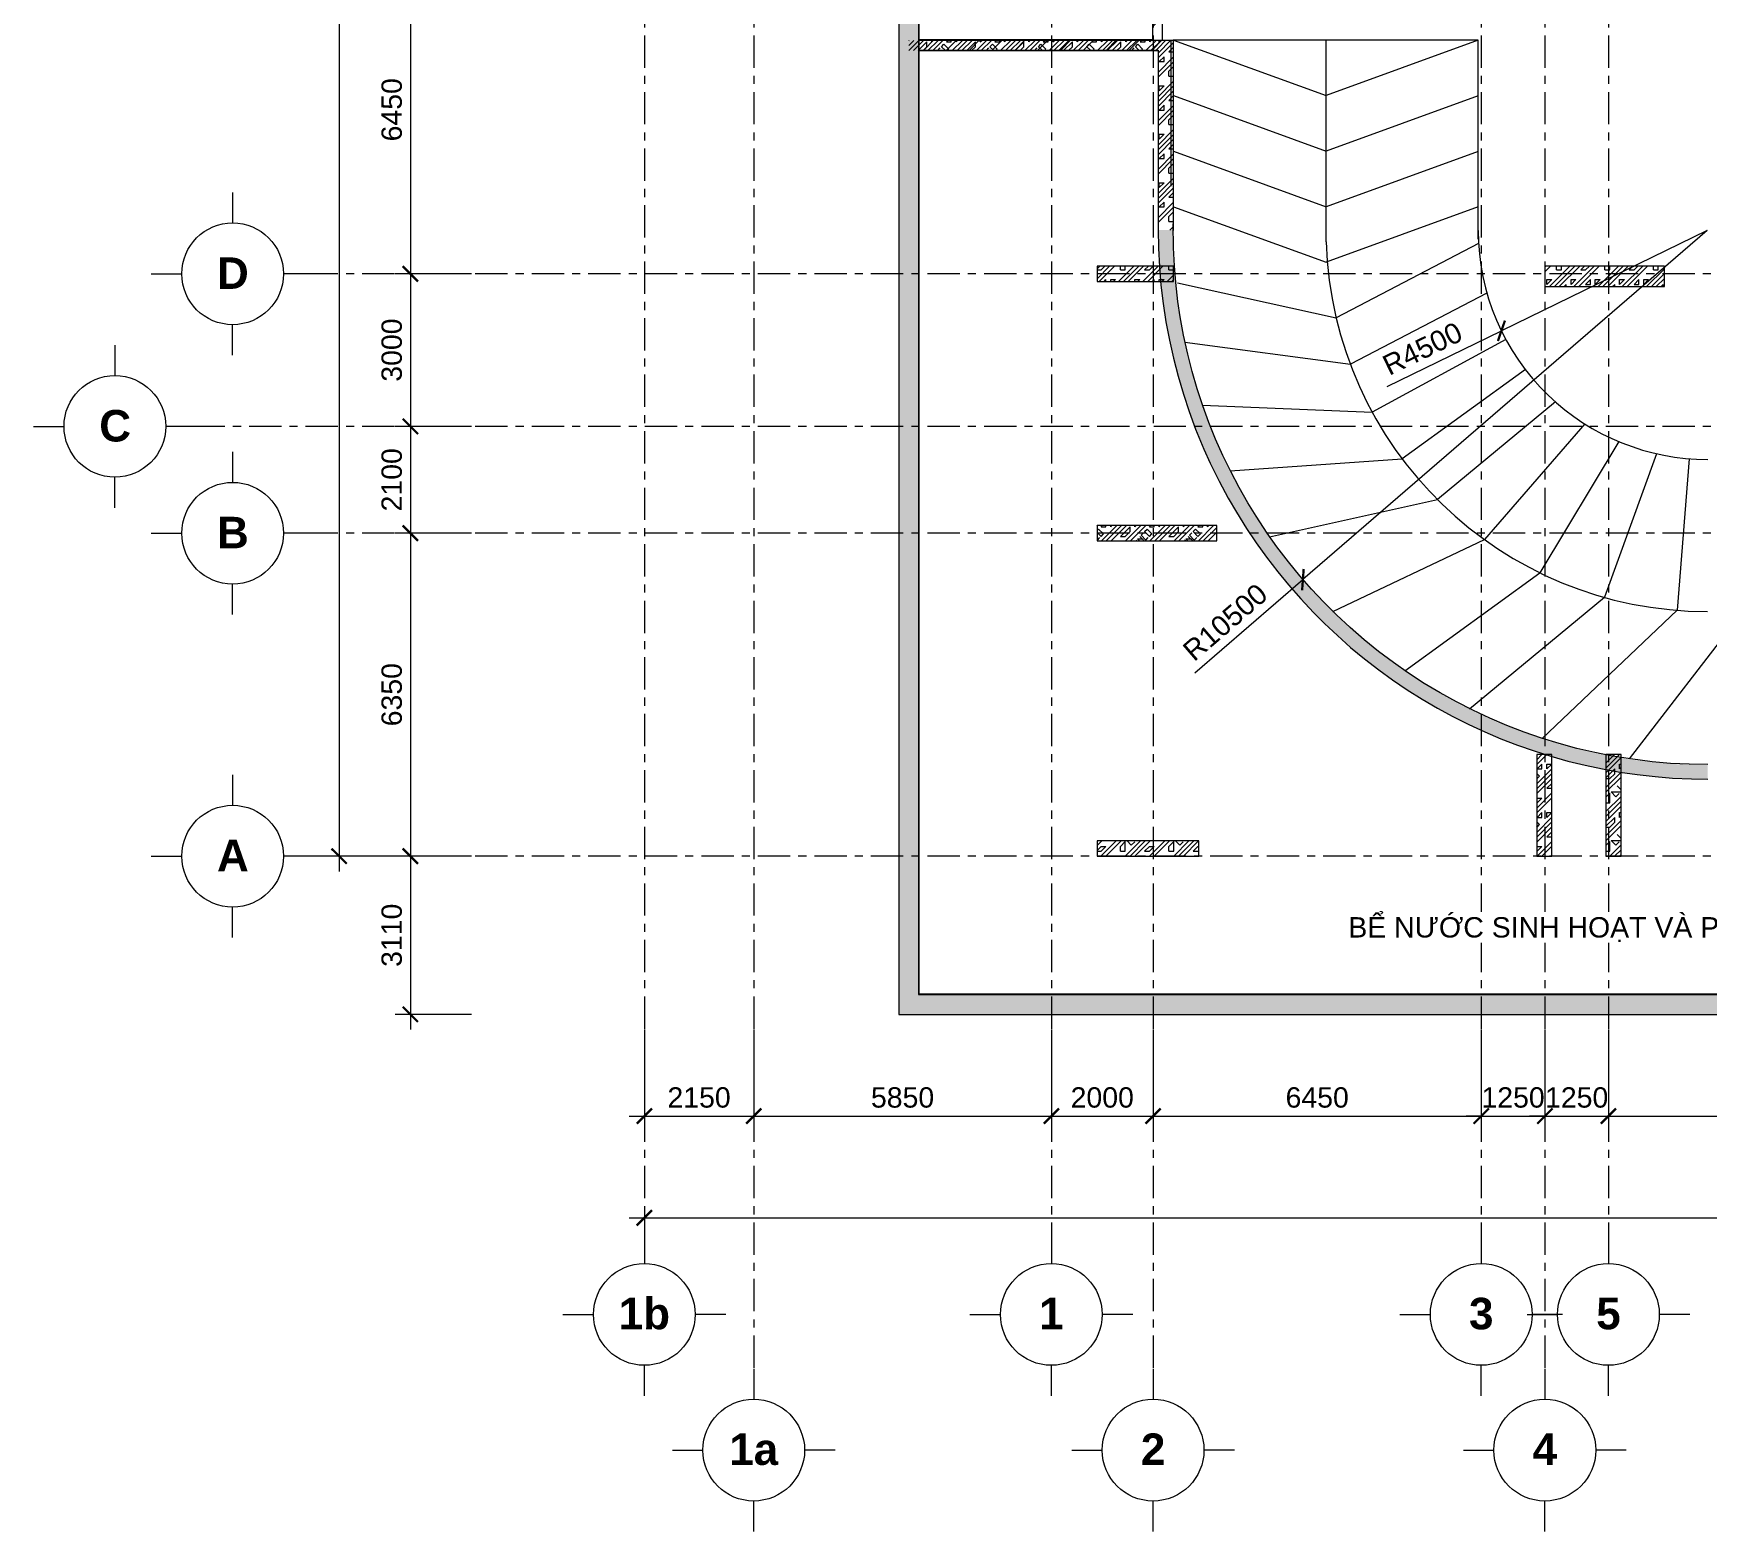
# Model space of a CAD drawing. Header units: millimetres. Extents: x -23040 to 110735, y -14554 to 50786.
# Drawn here: x -20507 to 12398, y -13278 to 16175 of the extents above; entities that cross this region are included whole.
import ezdxf

# ---------------------------------------------------------------- set-up
doc = ezdxf.new("R2010")
doc.units = ezdxf.units.MM
doc.linetypes.add('Grid Line', pattern=[22.225, 12.7, -3.175, 3.175, -3.175])
for name, color, linetype, lineweight in [('A-DETL', 83, 'Continuous', 5), ('A-DETL-THIN', 151, 'Continuous', 5), ('CHU', 181, 'Continuous', 5), ('DIM', 1, 'Continuous', 5), ('HATCH-TUONG', 152, 'Continuous', 9), ('KH', 6, 'Continuous', 5), ('NET CAT', 3, 'Continuous', 5), ('NET-CAT', 3, 'Continuous', 9), ('TRUC', 225, 'Continuous', 5)]:
    doc.layers.add(name, color=color, linetype=linetype, lineweight=lineweight)
doc.styles.add('Arial_14', font='arial_1.ttf', dxfattribs={"height": 400})
doc.styles.add('Arial_B', font='arialbd_1.ttf', dxfattribs={"height": 619.047619})
doc.styles.add('TA1', font='arial_1.ttf')
doc.dimstyles.new('D_200_KTx2', dxfattribs={"dimtxt": 400, "dimasz": 300, "dimexe": 300, "dimexo": 300, "dimgap": 160, "dimtad": 1, "dimdec": 0, "dimzin": 9, "dimtxsty": 'TA1', "dimblk": 'ARCHTICK', "dimcen": 1, "dimdle": 300, "dimclrd": 256, "dimclre": 256, "dimclrt": 7, "dimadec": 0, "dimazin": 0, "dimtfac": 1, "dimtdec": 0, "dimtix": 1, "dimtmove": 1, "dimatfit": 3, "dimldrblk": 'ARCHTICK', "dimfxl": 0, "dimtolj": 1, "dimtzin": 0, "dimlwd": -1, "dimlwe": -1, "dimarcsym": 0})
pattern_1 = [(45, (95.25, 0), (-476.246, 476.246), []), (45, (190.5, 0), (-476.246, 476.246), []), (45, (0, 0), (-476.246, 476.246), []), (45, (476.25, 0), (-476.246, 476.246), []), (45, (571.5, 0), (-476.246, 476.246), []), (0, (381, 95.25), (0, 952.5), [95.25, -857.25]), (0, (476.25, 190.5), (0, 952.5), [95.25, -857.25]), (45, (381, 95.25), (0, 952.491), [134.683, -1212.342]), (45, (476.25, 95.25), (0, 952.491), [134.683, -1212.342]), (0, (381, 95.25), (0, 952.5), [95.25, -857.25]), (90, (-95.25, 95.25), (-952.5, 6e-14), [95.25, -857.25]), (90, (0, 95.25), (-952.5, 6e-14), [190.5, -762]), (45, (-95.25, 190.5), (0, 952.491), [134.683, -1212.342]), (90, (762, 381), (-952.5, 6e-14), [95.25, -857.25]), (0, (666.75, 381), (0, 952.5), [95.25, -857.25]), (45, (666.75, 381), (0, 952.491), [134.683, -1212.342]), (0, (857.25, 95.25), (0, 952.5), [95.25, -857.25]), (0, (857.25, 571.5), (0, 952.5), [95.25, -857.25]), (90, (1047.75, 666.75), (-952.5, 6e-14), [95.25, -857.25]), (45, (857.25, 571.5), (0, 952.491), [269.367, -1077.658]), (45, (952.5, 571.5), (0, 952.491), [134.683, -1212.342]), (45, (1143, 762), (0, 952.491), [134.683, -1212.342]), (0, (1143, 857.25), (0, 952.5), [95.25, -857.25]), (90, (1143, 762), (-952.5, 6e-14), [95.25, -857.25]), (0, (476.25, 762), (0, 952.5), [95.25, -857.25]), (0, (666.75, 857.25), (0, 952.5), [95.25, -857.25]), (90, (571.5, 762), (-952.5, 6e-14), [95.25, -857.25]), (90, (666.75, 762), (-952.5, 6e-14), [95.25, -857.25]), (45, (476.25, 762), (0, 952.491), [134.683, -1212.342]), (45, (666.75, 762), (0, 952.491), [134.683, -1212.342]), (135, (119, 214.8), (-952.491, 6e-14), [134.683, -1212.342]), (135, (238.1, 333.4), (-952.491, 6e-14), [134.683, -1212.342]), (135, (309.56, 404.8), (-952.491, 6e-14), [134.683, -1212.342]), (135, (333.4, 428.6), (-952.491, 6e-14), [134.683, -1212.342]), (135, (381, 476.25), (-952.491, 6e-14), [134.683, -1212.342]), (135, (404.8, 500.06), (-952.491, 6e-14), [134.683, -1212.342]), (135, (476.25, 571.5), (-952.491, 6e-14), [134.683, -1212.342]), (135, (523.9, 619.1), (-952.491, 6e-14), [134.683, -1212.342]), (45, (119, 214.8), (0, 952.491), [95.25, -1251.775]), (45, (238.1, 333.4), (0, 952.491), [67.361, -1279.665]), (45, (404.8, 500.06), (0, 952.491), [67.361, -1279.665]), (45, (309.56, 595.3), (0, 952.491), [67.361, -1279.665]), (45, (476.25, 571.5), (0, 952.491), [67.361, -1279.665]), (45, (381, 666.75), (0, 952.491), [67.361, -1279.665]), (0, (24.2, 309.5), (0, 952.5), [190.043, -762.457]), (0, (238.1, 523.9), (0, 952.5), [95.25, -857.25])]
pattern_2 = [(45, (0, 0), (-224.5064, 224.5064), [])]
pattern_3 = [(45, (95.25, 6e-13), (-476.246, 476.246), []), (45, (190.5, 6e-13), (-476.246, 476.246), []), (45, (1e-11, 6e-13), (-476.246, 476.246), []), (45, (476.25, 6e-13), (-476.246, 476.246), []), (45, (571.5, 6e-13), (-476.246, 476.246), []), (0, (381, 95.25), (0, 952.5), [95.25, -857.25]), (0, (476.25, 190.5), (0, 952.5), [95.25, -857.25]), (45, (381, 95.25), (0, 952.491), [134.684, -1212.34]), (45, (476.25, 95.25), (0, 952.491), [134.684, -1212.34]), (0, (381, 95.25), (0, 952.5), [95.25, -857.25]), (90, (-95.25, 95.25), (-952.5, 6e-14), [95.25, -857.25]), (90, (1e-11, 95.25), (-952.5, 6e-14), [190.5, -762]), (45, (-95.25, 190.5), (0, 952.491), [134.684, -1212.34]), (90, (762, 381), (-952.5, 6e-14), [95.25, -857.25]), (0, (666.75, 381), (0, 952.5), [95.25, -857.25]), (45, (666.75, 381), (0, 952.491), [134.683, -1212.34]), (0, (857.25, 95.25), (0, 952.5), [95.25, -857.25]), (0, (857.25, 571.5), (0, 952.5), [95.25, -857.25]), (90, (1047.75, 666.75), (-952.5, 6e-14), [95.25, -857.25]), (45, (857.25, 571.5), (0, 952.491), [269.367, -1077.66]), (45, (952.5, 571.5), (0, 952.491), [134.683, -1212.34]), (45, (1143, 762), (0, 952.491), [134.684, -1212.34]), (0, (1143, 857.25), (0, 952.5), [95.25, -857.25]), (90, (1143, 762), (-952.5, 6e-14), [95.25, -857.25]), (0, (476.25, 762), (0, 952.5), [95.25, -857.25]), (0, (666.75, 857.25), (0, 952.5), [95.25, -857.25]), (90, (571.5, 762), (-952.5, 6e-14), [95.25, -857.25]), (90, (666.75, 762), (-952.5, 6e-14), [95.25, -857.25]), (45, (476.25, 762), (0, 952.491), [134.684, -1212.34]), (45, (666.75, 762), (0, 952.491), [134.683, -1212.34]), (135, (119, 214.8), (-952.491, 6e-14), [134.684, -1212.34]), (135, (238.1, 333.4), (-952.491, 6e-14), [134.684, -1212.34]), (135, (309.56, 404.8), (-952.491, 6e-14), [134.684, -1212.34]), (135, (333.4, 428.6), (-952.491, 6e-14), [134.683, -1212.34]), (135, (381, 476.25), (-952.491, 6e-14), [134.683, -1212.34]), (135, (404.8, 500.06), (-952.491, 6e-14), [134.684, -1212.34]), (135, (476.25, 571.5), (-952.491, 6e-14), [134.683, -1212.34]), (135, (523.9, 619.1), (-952.491, 6e-14), [134.684, -1212.34]), (45, (119, 214.8), (0, 952.491), [95.25, -1251.776]), (45, (238.1, 333.4), (0, 952.491), [67.36, -1279.665]), (45, (404.8, 500.06), (0, 952.491), [67.36, -1279.665]), (45, (309.56, 595.3), (0, 952.491), [67.36, -1279.665]), (45, (476.25, 571.5), (0, 952.491), [67.36, -1279.665]), (45, (381, 666.75), (0, 952.491), [67.36, -1279.665]), (0, (24.2, 309.5), (0, 952.5), [190.043, -762.457]), (0, (238.1, 523.9), (0, 952.5), [95.25, -857.25])]

# ---------------------------------------------------------------- blocks, each defined once
blk = doc.blocks.new('_ArchTick')
at = {"color": 0, "const_width": 0.15}
blk.add_lwpolyline([(-0.5, -0.5), (0.5, 0.5)], dxfattribs=at)
blk = doc.blocks.new('*D61')
at = {"layer": 'Defpoints', "color": 0, "transparency": 16777216}
for p in [(-8499, -3110), (-6349, -3110), (-6349, -5110)]:
    blk.add_point(p, dxfattribs=at)
at = {"layer": 'DIM', "transparency": 16777216}
for p, q in [((-8499, -3410), (-8499, -5410)), ((-6349, -3410), (-6349, -5410)), ((-8799, -5110), (-6049, -5110))]:
    blk.add_line(p, q, dxfattribs=at)
at = {"layer": 'DIM', "transparency": 16777216, "xscale": 300, "yscale": 300, "zscale": 300, "rotation": 180}
blk.add_blockref('_ArchTick', (-8499, -5110), dxfattribs=at)
at = {"layer": 'DIM', "transparency": 16777216, "xscale": 300, "yscale": 300, "zscale": 300}
blk.add_blockref('_ArchTick', (-6349, -5110), dxfattribs=at)
at = {"layer": 'DIM', "color": 7, "transparency": 16777216, "insert": (-7424, -4746), "char_height": 400, "attachment_point": 5, "style": 'TA1'}
blk.add_mtext('\\A1;2150', dxfattribs=at)
blk = doc.blocks.new('*D62')
at = {"layer": 'Defpoints', "color": 0, "transparency": 16777216}
for p in [(-6349, -3110), (-499, -3110), (-499, -5110)]:
    blk.add_point(p, dxfattribs=at)
at = {"layer": 'DIM', "transparency": 16777216}
for p, q in [((-6349, -3410), (-6349, -5410)), ((-499, -3410), (-499, -5410)), ((-6649, -5110), (-199, -5110))]:
    blk.add_line(p, q, dxfattribs=at)
at = {"layer": 'DIM', "transparency": 16777216, "xscale": 300, "yscale": 300, "zscale": 300, "rotation": 180}
blk.add_blockref('_ArchTick', (-6349, -5110), dxfattribs=at)
at = {"layer": 'DIM', "transparency": 16777216, "xscale": 300, "yscale": 300, "zscale": 300}
blk.add_blockref('_ArchTick', (-499, -5110), dxfattribs=at)
at = {"layer": 'DIM', "color": 7, "transparency": 16777216, "insert": (-3424, -4746), "char_height": 400, "attachment_point": 5, "style": 'TA1'}
blk.add_mtext('\\A1;5850', dxfattribs=at)
blk = doc.blocks.new('*D63')
at = {"layer": 'Defpoints', "color": 0, "transparency": 16777216}
for p in [(-499, -3110), (1501, -3110), (1501, -5110)]:
    blk.add_point(p, dxfattribs=at)
at = {"layer": 'DIM', "transparency": 16777216}
for p, q in [((-499, -3410), (-499, -5410)), ((1501, -3410), (1501, -5410)), ((-799, -5110), (1801, -5110))]:
    blk.add_line(p, q, dxfattribs=at)
at = {"layer": 'DIM', "transparency": 16777216, "xscale": 300, "yscale": 300, "zscale": 300, "rotation": 180}
blk.add_blockref('_ArchTick', (-499, -5110), dxfattribs=at)
at = {"layer": 'DIM', "transparency": 16777216, "xscale": 300, "yscale": 300, "zscale": 300}
blk.add_blockref('_ArchTick', (1501, -5110), dxfattribs=at)
at = {"layer": 'DIM', "color": 7, "transparency": 16777216, "insert": (501, -4746), "char_height": 400, "attachment_point": 5, "style": 'TA1'}
blk.add_mtext('\\A1;2000', dxfattribs=at)
blk = doc.blocks.new('*D64')
at = {"layer": 'Defpoints', "color": 0, "transparency": 16777216}
for p in [(1501, -3110), (7951, -3110), (7951, -5110)]:
    blk.add_point(p, dxfattribs=at)
at = {"layer": 'DIM', "transparency": 16777216}
for p, q in [((1501, -3410), (1501, -5410)), ((7951, -3410), (7951, -5410)), ((1201, -5110), (8251, -5110))]:
    blk.add_line(p, q, dxfattribs=at)
at = {"layer": 'DIM', "transparency": 16777216, "xscale": 300, "yscale": 300, "zscale": 300, "rotation": 180}
blk.add_blockref('_ArchTick', (1501, -5110), dxfattribs=at)
at = {"layer": 'DIM', "transparency": 16777216, "xscale": 300, "yscale": 300, "zscale": 300}
blk.add_blockref('_ArchTick', (7951, -5110), dxfattribs=at)
at = {"layer": 'DIM', "color": 7, "transparency": 16777216, "insert": (4726, -4746), "char_height": 400, "attachment_point": 5, "style": 'TA1'}
blk.add_mtext('\\A1;6450', dxfattribs=at)
blk = doc.blocks.new('*D65')
at = {"layer": 'Defpoints', "color": 0, "transparency": 16777216}
for p in [(7951, -3110), (9201, -3110), (9201, -5110)]:
    blk.add_point(p, dxfattribs=at)
at = {"layer": 'DIM', "transparency": 16777216}
for p, q in [((7951, -3410), (7951, -5410)), ((9201, -3410), (9201, -5410)), ((7951, -5110), (7651, -5110)), ((7951, -5110), (9201, -5110)), ((9201, -5110), (9501, -5110))]:
    blk.add_line(p, q, dxfattribs=at)
at = {"layer": 'DIM', "transparency": 16777216, "xscale": 300, "yscale": 300, "zscale": 300}
blk.add_blockref('_ArchTick', (7951, -5110), dxfattribs=at)
at = {"layer": 'DIM', "transparency": 16777216, "xscale": 300, "yscale": 300, "zscale": 300, "rotation": 180}
blk.add_blockref('_ArchTick', (9201, -5110), dxfattribs=at)
at = {"layer": 'DIM', "color": 7, "transparency": 16777216, "insert": (8576, -4746), "char_height": 400, "attachment_point": 5, "style": 'TA1'}
blk.add_mtext('\\A1;1250', dxfattribs=at)
blk = doc.blocks.new('*D66')
at = {"layer": 'Defpoints', "color": 0, "transparency": 16777216}
for p in [(9201, -3110), (10451, -3110), (10451, -5110)]:
    blk.add_point(p, dxfattribs=at)
at = {"layer": 'DIM', "transparency": 16777216}
for p, q in [((9201, -3410), (9201, -5410)), ((10451, -3410), (10451, -5410)), ((9201, -5110), (8901, -5110)), ((9201, -5110), (10451, -5110)), ((10451, -5110), (10751, -5110))]:
    blk.add_line(p, q, dxfattribs=at)
at = {"layer": 'DIM', "transparency": 16777216, "xscale": 300, "yscale": 300, "zscale": 300}
blk.add_blockref('_ArchTick', (9201, -5110), dxfattribs=at)
at = {"layer": 'DIM', "transparency": 16777216, "xscale": 300, "yscale": 300, "zscale": 300, "rotation": 180}
blk.add_blockref('_ArchTick', (10451, -5110), dxfattribs=at)
at = {"layer": 'DIM', "color": 7, "transparency": 16777216, "insert": (9826, -4746), "char_height": 400, "attachment_point": 5, "style": 'TA1'}
blk.add_mtext('\\A1;1250', dxfattribs=at)
blk = doc.blocks.new('*D67')
at = {"layer": 'Defpoints', "color": 0, "transparency": 16777216}
for p in [(10451, -3110), (17001, -3110), (17001, -5110)]:
    blk.add_point(p, dxfattribs=at)
at = {"layer": 'DIM', "transparency": 16777216}
for p, q in [((10451, -3410), (10451, -5410)), ((17001, -3410), (17001, -5410)), ((10151, -5110), (17301, -5110))]:
    blk.add_line(p, q, dxfattribs=at)
at = {"layer": 'DIM', "transparency": 16777216, "xscale": 300, "yscale": 300, "zscale": 300, "rotation": 180}
blk.add_blockref('_ArchTick', (10451, -5110), dxfattribs=at)
at = {"layer": 'DIM', "transparency": 16777216, "xscale": 300, "yscale": 300, "zscale": 300}
blk.add_blockref('_ArchTick', (17001, -5110), dxfattribs=at)
at = {"layer": 'DIM', "color": 7, "transparency": 16777216, "insert": (13726, -4746), "char_height": 400, "attachment_point": 5, "style": 'TA1'}
blk.add_mtext('\\A1;6550', dxfattribs=at)
blk = doc.blocks.new('*D76')
at = {"layer": 'Defpoints', "color": 0, "transparency": 16777216}
for p in [(-8499, -6686), (41001, -6686), (41001, -7110)]:
    blk.add_point(p, dxfattribs=at)
at = {"layer": 'DIM', "transparency": 16777216}
for p, q in [((-8799, -7110), (41301, -7110)), ((-8499, -6986), (-8499, -7410)), ((41001, -6986), (41001, -7410))]:
    blk.add_line(p, q, dxfattribs=at)
at = {"layer": 'DIM', "transparency": 16777216, "xscale": 300, "yscale": 300, "zscale": 300, "rotation": 180}
blk.add_blockref('_ArchTick', (-8499, -7110), dxfattribs=at)
at = {"layer": 'DIM', "transparency": 16777216, "xscale": 300, "yscale": 300, "zscale": 300}
blk.add_blockref('_ArchTick', (41001, -7110), dxfattribs=at)
at = {"layer": 'DIM', "color": 7, "transparency": 16777216, "insert": (16251, -6746), "char_height": 400, "attachment_point": 5, "style": 'TA1'}
blk.add_mtext('\\A1;49500', dxfattribs=at)
blk = doc.blocks.new('*D86')
at = {"layer": 'Defpoints', "color": 0, "transparency": 16777216}
for p in [(-11599, 17900), (-13099, 11450), (-11599, 11450)]:
    blk.add_point(p, dxfattribs=at)
at = {"layer": 'DIM', "transparency": 16777216}
for p, q in [((-13099, 18200), (-13099, 11150)), ((-11899, 17900), (-13399, 17900)), ((-11899, 11450), (-13399, 11450))]:
    blk.add_line(p, q, dxfattribs=at)
at = {"layer": 'DIM', "transparency": 16777216, "xscale": 300, "yscale": 300, "zscale": 300}
for p, rotation in [((-13099, 17900), 90), ((-13099, 11450), 270)]:
    blk.add_blockref('_ArchTick', p, dxfattribs=dict(at, rotation=rotation))
at = {"layer": 'DIM', "color": 7, "transparency": 16777216, "insert": (-13464, 14675), "char_height": 400, "attachment_point": 5, "rotation": 90, "style": 'TA1'}
blk.add_mtext('\\A1;6450', dxfattribs=at)
blk = doc.blocks.new('*D87')
at = {"layer": 'Defpoints', "color": 0, "transparency": 16777216}
for p in [(-11599, 11450), (-13099, 8450), (-11599, 8450)]:
    blk.add_point(p, dxfattribs=at)
at = {"layer": 'DIM', "transparency": 16777216}
for p, q in [((-13099, 11750), (-13099, 8150)), ((-11899, 11450), (-13399, 11450)), ((-11899, 8450), (-13399, 8450))]:
    blk.add_line(p, q, dxfattribs=at)
at = {"layer": 'DIM', "transparency": 16777216, "xscale": 300, "yscale": 300, "zscale": 300}
for p, rotation in [((-13099, 11450), 90), ((-13099, 8450), 270)]:
    blk.add_blockref('_ArchTick', p, dxfattribs=dict(at, rotation=rotation))
at = {"layer": 'DIM', "color": 7, "transparency": 16777216, "insert": (-13464, 9950), "char_height": 400, "attachment_point": 5, "rotation": 90, "style": 'TA1'}
blk.add_mtext('\\A1;3000', dxfattribs=at)
blk = doc.blocks.new('*D88')
at = {"layer": 'Defpoints', "color": 0, "transparency": 16777216}
for p in [(-11599, 8450), (-13099, 6350), (-11599, 6350)]:
    blk.add_point(p, dxfattribs=at)
at = {"layer": 'DIM', "transparency": 16777216}
for p, q in [((-13099, 8750), (-13099, 6050)), ((-11899, 8450), (-13399, 8450)), ((-11899, 6350), (-13399, 6350))]:
    blk.add_line(p, q, dxfattribs=at)
at = {"layer": 'DIM', "transparency": 16777216, "xscale": 300, "yscale": 300, "zscale": 300}
for p, rotation in [((-13099, 8450), 90), ((-13099, 6350), 270)]:
    blk.add_blockref('_ArchTick', p, dxfattribs=dict(at, rotation=rotation))
at = {"layer": 'DIM', "color": 7, "transparency": 16777216, "insert": (-13464, 7400), "char_height": 400, "attachment_point": 5, "rotation": 90, "style": 'TA1'}
blk.add_mtext('\\A1;2100', dxfattribs=at)
blk = doc.blocks.new('*D89')
at = {"layer": 'Defpoints', "color": 0, "transparency": 16777216}
for p in [(-11599, 6350), (-13099, 0), (-11599, 0)]:
    blk.add_point(p, dxfattribs=at)
at = {"layer": 'DIM', "transparency": 16777216}
for p, q in [((-13099, 6650), (-13099, -300)), ((-11899, 6350), (-13399, 6350)), ((-11899, 0), (-13399, 0))]:
    blk.add_line(p, q, dxfattribs=at)
at = {"layer": 'DIM', "transparency": 16777216, "xscale": 300, "yscale": 300, "zscale": 300}
for p, rotation in [((-13099, 6350), 90), ((-13099, 0), 270)]:
    blk.add_blockref('_ArchTick', p, dxfattribs=dict(at, rotation=rotation))
at = {"layer": 'DIM', "color": 7, "transparency": 16777216, "insert": (-13464, 3175), "char_height": 400, "attachment_point": 5, "rotation": 90, "style": 'TA1'}
blk.add_mtext('\\A1;6350', dxfattribs=at)
blk = doc.blocks.new('Grid - FamilyAL-KH TRUC-550400-MẶT BẰNG HẦM 2')
at = {"layer": 'KH'}
for p, q in [((0, 7), (0, 4)), ((-8, -1), (-5, -1)), ((8, -1), (5, -1)), ((0, -9), (0, -6))]:
    blk.add_line(p, q, dxfattribs=at)
blk.add_circle((0, -1), 5, dxfattribs=at)
blk = doc.blocks.new('*D107')
at = {"layer": 'Defpoints', "color": 0, "transparency": 16777216}
for p in [(-11599, 0), (-13099, -3110), (-11599, -3110)]:
    blk.add_point(p, dxfattribs=at)
at = {"layer": 'DIM', "transparency": 16777216}
for p, q in [((-13099, 300), (-13099, -3410)), ((-11899, 0), (-13399, 0)), ((-11899, -3110), (-13399, -3110))]:
    blk.add_line(p, q, dxfattribs=at)
at = {"layer": 'DIM', "transparency": 16777216, "xscale": 300, "yscale": 300, "zscale": 300}
for p, rotation in [((-13099, 0), 90), ((-13099, -3110), 270)]:
    blk.add_blockref('_ArchTick', p, dxfattribs=dict(at, rotation=rotation))
at = {"layer": 'DIM', "color": 7, "transparency": 16777216, "insert": (-13464, -1555), "char_height": 400, "attachment_point": 5, "rotation": 90, "style": 'TA1'}
blk.add_mtext('\\A1;3110', dxfattribs=at)
blk = doc.blocks.new('*D110')
at = {"layer": 'Defpoints', "color": 0, "transparency": 16777216}
for p in [(12392, 12300), (4445, 5437)]:
    blk.add_point(p, dxfattribs=at)
at = {"layer": 'DIM', "transparency": 16777216}
for p in [(12392, 12300), (2321, 3603)]:
    blk.add_line(p, (4445, 5437), dxfattribs=at)
at = {"layer": 'DIM', "transparency": 16777216, "xscale": 300, "yscale": 300, "zscale": 300, "rotation": 40.8131607590507}
blk.add_blockref('_ArchTick', (4445, 5437), dxfattribs=at)
at = {"layer": 'DIM', "color": 7, "transparency": 16777216, "insert": (2918, 4600), "char_height": 400, "attachment_point": 5, "rotation": 40.8132, "style": 'TA1', "bg_fill": 3, "box_fill_scale": 1.1, "bg_fill_color": 256, "bg_fill_true_color": 13158600, "bg_fill_transparency": 0}
blk.add_mtext('\\A1;R10500', dxfattribs=at)
blk = doc.blocks.new('*D111')
at = {"layer": 'Defpoints', "color": 0, "transparency": 16777216}
for p in [(12392, 12300), (8347, 10329)]:
    blk.add_point(p, dxfattribs=at)
at = {"layer": 'DIM', "transparency": 16777216}
for p in [(12392, 12300), (6103, 9235)]:
    blk.add_line(p, (8347, 10329), dxfattribs=at)
at = {"layer": 'DIM', "transparency": 16777216, "xscale": 300, "yscale": 300, "zscale": 300, "rotation": 25.97823927667847}
blk.add_blockref('_ArchTick', (8347, 10329), dxfattribs=at)
at = {"layer": 'DIM', "color": 7, "transparency": 16777216, "insert": (6795, 9978), "char_height": 400, "attachment_point": 5, "rotation": 25.9782, "style": 'TA1', "bg_fill": 3, "box_fill_scale": 1.1, "bg_fill_color": 256, "bg_fill_true_color": 13158600, "bg_fill_transparency": 0}
blk.add_mtext('\\A1;R4500', dxfattribs=at)
blk = doc.blocks.new('*D112')
at = {"layer": 'Defpoints', "color": 0, "transparency": 16777216}
for p in [(-11599, 42600), (-14499, 0), (-11599, 0)]:
    blk.add_point(p, dxfattribs=at)
at = {"layer": 'DIM', "transparency": 16777216}
for p, q in [((-14499, 42900), (-14499, -300)), ((-11899, 42600), (-14799, 42600)), ((-11899, 0), (-14799, 0))]:
    blk.add_line(p, q, dxfattribs=at)
at = {"layer": 'DIM', "transparency": 16777216, "xscale": 300, "yscale": 300, "zscale": 300}
for p, rotation in [((-14499, 42600), 90), ((-14499, 0), 270)]:
    blk.add_blockref('_ArchTick', p, dxfattribs=dict(at, rotation=rotation))
at = {"layer": 'DIM', "color": 7, "transparency": 16777216, "insert": (-14864, 21300), "char_height": 400, "attachment_point": 5, "rotation": 90, "style": 'TA1'}
blk.add_mtext('\\A1;42600', dxfattribs=at)

msp = doc.modelspace()

# ---------------------------------------------------------------- hatches: boundary and pattern name
at = {"layer": 'HATCH-TUONG', "lineweight": 5}
h = msp.add_hatch(dxfattribs=at)
h.set_pattern_fill('FP_1', color=256, style=0, pattern_type=2)
h.set_pattern_definition(pattern_1)
h.paths.add_polyline_path([(-3499.5, -2720.1), (-3109.5, -2720.1), (-3109.5, 18879.9), (-3499.5, 18879.9), (-3499.5, -2710.1)], flags=0)
h = msp.add_hatch(dxfattribs=at)
h.set_pattern_fill('FP_2', color=256, style=0, pattern_type=2)
h.set_pattern_definition(pattern_2)
h.paths.add_polyline_path([(1685.5, 16049.9), (1685.5, 17589.9), (1485.5, 17589.9), (1485.5, 16049.9)], flags=0)
h.paths.add_polyline_path([(1485.5, 18489.9), (1685.5, 18489.9), (1685.5, 18689.9), (1485.5, 18689.9)], flags=0)
h = msp.add_hatch(dxfattribs=at)
h.set_pattern_fill('FP_4', color=256, style=0, pattern_type=2)
h.set_pattern_definition([(45, (5627.9, -2850.54), (-476.246, 476.246), []), (45, (5723.2, -2850.54), (-476.246, 476.246), []), (45, (5532.7, -2850.54), (-476.246, 476.246), []), (45, (6008.9, -2850.54), (-476.246, 476.246), []), (45, (6104.2, -2850.54), (-476.246, 476.246), []), (0, (5913.7, -2755.3), (0, 952.5), [95.25, -857.25]), (0, (6008.9, -2660), (0, 952.5), [95.25, -857.25]), (45, (5913.7, -2755.3), (0, 952.491), [134.684, -1212.34]), (45, (6008.9, -2755.3), (0, 952.491), [134.684, -1212.34]), (0, (5913.7, -2755.3), (0, 952.5), [95.25, -857.25]), (90, (5437.4, -2755.3), (-952.5, 6e-14), [95.25, -857.25]), (90, (5532.7, -2755.3), (-952.5, 6e-14), [190.5, -762]), (45, (5437.4, -2660.04), (0, 952.491), [134.684, -1212.34]), (90, (6294.7, -2469.5), (-952.5, 6e-14), [95.25, -857.25]), (0, (6199.4, -2469.5), (0, 952.5), [95.25, -857.25]), (45, (6199.4, -2469.54), (0, 952.491), [134.683, -1212.34]), (0, (6389.9, -2755.3), (0, 952.5), [95.25, -857.25]), (0, (6389.9, -2279), (0, 952.5), [95.25, -857.25]), (90, (6580.4, -2183.8), (-952.5, 6e-14), [95.25, -857.25]), (45, (6389.9, -2279.04), (0, 952.491), [269.367, -1077.66]), (45, (6485.2, -2279.04), (0, 952.491), [134.683, -1212.34]), (45, (6675.7, -2088.54), (0, 952.491), [134.684, -1212.34]), (0, (6675.7, -1993.3), (0, 952.5), [95.25, -857.25]), (90, (6675.7, -2088.5), (-952.5, 6e-14), [95.25, -857.25]), (0, (6008.9, -2088.5), (0, 952.5), [95.25, -857.25]), (0, (6199.4, -1993.3), (0, 952.5), [95.25, -857.25]), (90, (6104.2, -2088.5), (-952.5, 6e-14), [95.25, -857.25]), (90, (6199.4, -2088.5), (-952.5, 6e-14), [95.25, -857.25]), (45, (6008.9, -2088.54), (0, 952.491), [134.684, -1212.34]), (45, (6199.4, -2088.54), (0, 952.491), [134.683, -1212.34]), (135, (5651.66, -2635.8), (-952.491, 6e-14), [134.684, -1212.34]), (135, (5770.8, -2517.16), (-952.491, 6e-14), [134.684, -1212.34]), (135, (5842.24, -2445.7), (-952.491, 6e-14), [134.684, -1212.34]), (135, (5866.05, -2421.9), (-952.491, 6e-14), [134.683, -1212.34]), (135, (5913.7, -2374.3), (-952.491, 6e-14), [134.683, -1212.34]), (135, (5937.5, -2350.5), (-952.491, 6e-14), [134.684, -1212.34]), (135, (6008.9, -2279.04), (-952.491, 6e-14), [134.683, -1212.34]), (135, (6056.55, -2231.4), (-952.491, 6e-14), [134.684, -1212.34]), (45, (5651.66, -2635.8), (0, 952.491), [95.25, -1251.776]), (45, (5770.8, -2517.16), (0, 952.491), [67.36, -1279.665]), (45, (5937.5, -2350.5), (0, 952.491), [67.36, -1279.665]), (45, (5842.24, -2255.2), (0, 952.491), [67.36, -1279.665]), (45, (6008.9, -2279.04), (0, 952.491), [67.36, -1279.665]), (45, (5913.7, -2183.8), (0, 952.491), [67.36, -1279.665]), (0, (5556.9, -2541), (0, 952.5), [190.043, -762.457]), (0, (5770.8, -2326.7), (0, 952.5), [95.25, -857.25])])
h.paths.add_polyline_path([(1650.5, 15837.4), (1650.5, 16037.4), (-3303.5, 16037.4), (-3303.5, 15837.4)])
h = msp.add_hatch(dxfattribs=at)
h.set_pattern_fill('FP_2', color=256, style=0, pattern_type=2)
h.set_pattern_definition(pattern_2)
h.paths.add_polyline_path([(1685.5, 15849.9), (1685.5, 16049.9), (-3109.5, 16049.9), (-3109.5, 15849.9), (-801.6, 15849.9)], flags=0)
h = msp.add_hatch(dxfattribs=at)
h.set_pattern_fill('FP_1', color=256, style=0, pattern_type=2)
h.set_pattern_definition(pattern_1)
h.paths.add_polyline_path([(45002, -3110.1), (45012.1, -3110.1), (44964.7, -2720.1), (-3499.5, -2720.1), (-3499.5, -3110.1), (33435.9, -3110.1)], flags=0)
at = {"layer": 'NET CAT'}
h = msp.add_hatch(dxfattribs=at)
h.set_pattern_fill('FP_1', color=256, style=0, pattern_type=2)
h.set_pattern_definition(pattern_1)
h.paths.add_polyline_path([(1900.5, 11299.9), (1900.5, 11599.9), (400.5, 11599.9), (400.5, 11299.9)], flags=0)
h = msp.add_hatch(dxfattribs=at)
h.set_pattern_fill('FP_1', color=256, style=0, pattern_type=2)
h.set_pattern_definition(pattern_1)
h.paths.add_polyline_path([(11550.5, 11199.9), (11550.5, 11599.9), (9200.5, 11599.9), (9200.5, 11199.9), (10610.9, 11199.9)], flags=0)
h = msp.add_hatch(dxfattribs=at)
h.set_pattern_fill('FP_1', color=256, style=0, pattern_type=2)
h.set_pattern_definition(pattern_1)
h.paths.add_polyline_path([(400.5, 6199.9), (2750.5, 6199.9), (2750.5, 6499.9), (400.5, 6499.9)], flags=0)
h = msp.add_hatch(dxfattribs=at)
h.set_pattern_fill('FP_1', color=256, style=0, pattern_type=2)
h.set_pattern_definition(pattern_1)
h.paths.add_polyline_path([(9340.5, -0.1), (9340.5, 1999.9), (9040.5, 1999.9), (9040.5, -0.1)], flags=0)
h = msp.add_hatch(dxfattribs=at)
h.set_pattern_fill('FP_1', color=256, style=0, pattern_type=2)
h.set_pattern_definition(pattern_1)
h.paths.add_polyline_path([(10400.5, -0.1), (10700.5, -0.1), (10700.5, 1999.9), (10400.5, 1999.9)], flags=0)
h = msp.add_hatch(dxfattribs=at)
h.set_pattern_fill('FP_1', color=256, style=0, pattern_type=2)
h.set_pattern_definition(pattern_1)
h.paths.add_polyline_path([(2400.5, -0.1), (2400.5, 299.9), (400.5, 299.9), (400.5, -0.1)], flags=0)

# ---------------------------------------------------------------- linework, layer by layer
at = {"layer": 'A-DETL'}
msp.add_line((1850.5, 16037.4), (1850.5, 13171), dxfattribs=at)
at = {"layer": 'A-DETL-THIN'}
for p, q in [((7891.9, 16044.5), (1891.9, 16044.5)), ((1891.9, 16044.5), (1891.9, 12299.9)), ((7891.9, 16044.5), (1891.9, 16044.5)), ((1891.9, 16044.5), (1891.9, 12299.9)), ((1901.9, 16044.5), (4901.9, 14952.6)), ((4901.9, 12076.2), (4901.9, 16044.5)), ((7891.9, 16040.8), (4901.9, 14952.6)), ((7891.9, 12128.9), (7891.9, 16044.5)), ((1901.9, 14952.6), (4901.9, 13860.6)), ((7891.9, 14948.9), (4901.9, 13860.6)), ((1901.9, 13860.6), (4901.9, 12768.7)), ((7891.9, 13857), (4901.9, 12768.7)), ((1901.9, 12768.7), (4901.9, 11676.8)), ((7891.9, 12765.1), (4901.9, 11676.8)), ((7896.1, 12043.4), (5099.3, 10584.9)), ((1982, 11273.7), (5099.3, 10584.9)), ((8061.6, 11071.4), (5377.6, 9671.8)), ((2124.1, 10103.7), (5377.6, 9671.8)), ((8435, 10157.6), (5807.4, 8730.7)), ((8817.7, 9567.7), (6398.2, 7809.9)), ((9411.9, 8930.3), (7088.5, 7013.1)), ((2468.9, 8867.1), (5807.4, 8730.7)), ((9989.2, 8497.2), (8013.9, 6224.9)), ((10652, 8151.7), (9102.5, 5572.9)), ((11398.1, 7912.2), (10370.6, 5089.2)), ((3015.8, 7573.4), (6398.2, 7809.9)), ((12039.5, 7814.2), (11801.7, 4833.7)), ((3791.4, 6276.4), (7088.5, 7013.1)), ((5033.2, 4809.9), (8013.9, 6224.9)), ((6449.1, 3645.1), (9102.5, 5572.9)), ((7717.4, 2899.9), (10370.6, 5089.2)), ((9147.1, 2315.8), (11801.7, 4833.7)), ((10862.6, 1913.1), (13099.1, 4809.9))]:
    msp.add_line(p, q, dxfattribs=at)
for centre, radius, start, end in [((12391.9, 12299.9), 4500, 180, 226.09975), ((12398.2, 12309.9), 7500, 181.78549, 270), ((12401.9, 12324.8), 4524.8, 226.15425, 270)]:
    msp.add_arc(centre, radius, start, end, dxfattribs=at)
at = {"layer": 'NET CAT', "lineweight": 13}
for p, q in [((1900.5, 11599.9), (400.5, 11599.9)), ((400.5, 11599.9), (400.5, 11299.9)), ((1900.5, 11299.9), (1900.5, 11599.9)), ((11550.5, 11599.9), (9200.5, 11599.9)), ((9200.5, 11599.9), (9200.5, 11199.9)), ((11550.5, 11199.9), (11550.5, 11599.9)), ((400.5, 11299.9), (1900.5, 11299.9)), ((9200.5, 11199.9), (11550.5, 11199.9)), ((2750.5, 6499.9), (400.5, 6499.9)), ((400.5, 6499.9), (400.5, 6199.9)), ((2750.5, 6199.9), (2750.5, 6499.9)), ((400.5, 6199.9), (2750.5, 6199.9)), ((9340.5, 1999.9), (9040.5, 1999.9)), ((9040.5, 1999.9), (9040.5, -0.1)), ((9340.5, -0.1), (9340.5, 1999.9)), ((10400.5, 1999.9), (10400.5, -0.1)), ((10700.5, 1999.9), (10400.5, 1999.9)), ((10700.5, -0.1), (10700.5, 1999.9)), ((2400.5, 299.9), (400.5, 299.9)), ((400.5, 299.9), (400.5, -0.1)), ((2400.5, -0.1), (2400.5, 299.9)), ((400.5, -0.1), (2400.5, -0.1)), ((9040.5, -0.1), (9340.5, -0.1)), ((10400.5, -0.1), (10700.5, -0.1))]:
    msp.add_line(p, q, dxfattribs=at)
at = {"layer": 'NET-CAT', "lineweight": 15}
for p, q in [((-3109.5, 18879.9), (-3109.5, -2720.1)), ((1485.5, 17589.9), (1485.5, 16049.9)), ((1685.5, 16049.9), (1685.5, 17589.9)), ((1485.5, 16049.9), (-3109.5, 16049.9)), ((-3109.5, 16049.9), (-3109.5, 15849.9)), ((-3109.5, 15849.9), (1600.2, 15849.9)), ((1891.9, 16037.4), (-3099.5, 16037.4)), ((-3099.5, 15837.4), (1600.2, 15837.4)), ((1685.5, 16037.4), (1685.5, 16049.9)), ((-3109.5, -2720.1), (44964.7, -2720.1))]:
    msp.add_line(p, q, dxfattribs=at)
at = {"layer": 'NET-CAT'}
for p, q in [((-3099.5, -2710.1), (-3099.5, 18889.9)), ((-3499.5, 18489.9), (-3499.5, -3110.1)), ((1600.2, 15849.9), (1600.2, 12289.9)), ((44953.4, -2710.1), (-3099.5, -2710.1)), ((-3499.5, -3110.1), (45404.9, -3110.1))]:
    msp.add_line(p, q, dxfattribs=at)
at = {"layer": 'TRUC', "linetype": 'Grid Line', "ltscale": 50}
for p, q in [((-8499.5, 47249.9), (-8499.5, -7610.1)), ((-6349.5, 47249.9), (-6349.5, -10277.6)), ((-499.5, 47249.9), (-499.5, -7610.1)), ((1500.5, 47249.9), (1500.5, -10277.6)), ((7950.5, 47249.9), (7950.5, -7610.1)), ((9200.5, 47249.9), (9200.5, -10277.6)), ((10450.5, 47249.9), (10450.5, -7610.1)), ((48819.1, 11449.9), (-15192.4, 11449.9)), ((48819.1, 8449.9), (-17507, 8449.9)), ((48819.1, 6349.9), (-15192.4, 6349.9)), ((48819.1, -0.1), (-15192.4, -0.1))]:
    msp.add_line(p, q, dxfattribs=at)

# ---------------------------------------------------------------- block references
at = {"lineweight": 5}
for p, xscale, yscale, zscale, rotation in [((-16792.4, 11449.9), 200.0000000000002, 200.0000000000002, 200.0000000000002, 90), ((-19107, 8449.9), 200.0000000000002, 200.0000000000002, 200.0000000000002, 90), ((-16792.4, 6349.9), 200.0000000000002, 200.0000000000002, 200.0000000000002, 90), ((-16792.4, -0.1), 200.0000000000002, 200.0000000000002, 200.0000000000002, 90), ((-8499.5, -9210.1), 199.9999999999999, 199.9999999999999, 199.9999999999999, 180), ((-499.5, -9210.1), 199.9999999999999, 199.9999999999999, 199.9999999999999, 180), ((7950.5, -9210.1), 199.9999999999999, 199.9999999999999, 199.9999999999999, 180), ((10450.5, -9210.1), 199.9999999999999, 199.9999999999999, 199.9999999999999, 180), ((-6349.5, -11877.6), 199.9999999999999, 199.9999999999999, 199.9999999999999, 180), ((1500.5, -11877.6), 199.9999999999999, 199.9999999999999, 199.9999999999999, 180), ((9200.5, -11877.6), 199.9999999999999, 199.9999999999999, 199.9999999999999, 180)]:
    msp.add_blockref('Grid - FamilyAL-KH TRUC-550400-MẶT BẰNG HẦM 2', p, dxfattribs=dict(at, xscale=xscale, yscale=yscale, zscale=zscale, rotation=rotation))

# ---------------------------------------------------------------- texts
at = {"layer": 'KH', "attachment_point": 2, "line_spacing_factor": 0.941778, "style": 'Arial_B'}
for s, insert, char_height, width in [('\\fArial|b1|i0|c0|p34|;D', (-16587.2, 11772.4), 619.048, 727.186), ('\\fArial|b1|i0|c0|p34|;C', (-18901.9, 8772.4), 619.048, 727.186), ('\\fArial|b1|i0|c0|p34|;B', (-16587.2, 6672.4), 619.048, 727.186), ('\\fArial|b1|i0|c0|p34|;A', (-16587.2, 322.4), 619.048, 705.15), ('1b', (-8499.2, -8682.2), 619.05, 1175.251), ('\\fArial|b1|i0|c0|p34|;1', (-499.2, -8682.2), 619.048, 558.244), ('\\fArial|b1|i0|c0|p34|;3', (7950.8, -8682.2), 619.048, 558.244), ('\\fArial|b1|i0|c0|p34|;5', (10450.8, -8682.2), 619.048, 558.244), ('1a', (-6349.2, -11349.8), 619.05, 1116.488), ('\\fArial|b1|i0|c0|p34|;2', (1500.8, -11349.8), 619.048, 558.244), ('\\fArial|b1|i0|c0|p34|;4', (9200.8, -11349.8), 619.048, 558.244)]:
    msp.add_mtext(s, dxfattribs=dict(at, insert=insert, char_height=char_height, width=width))

# ---------------------------------------------------------------- dimensions: what is measured, and where the dimension line sits
at = {"layer": 'DIM'}
for base, p1, p2, picture, middle in [((-14499.5, -0.1), (-11599.5, 42599.9), (-11599.5, -0.1), '*D112', (-14863.7, 21299.9)), ((-13099.5, 11449.9), (-11599.5, 17899.9), (-11599.5, 11449.9), '*D86', (-13463.7, 14674.9)), ((-13099.5, 8449.9), (-11599.5, 11449.9), (-11599.5, 8449.9), '*D87', (-13463.8, 9949.9)), ((-13099.5, 6349.9), (-11599.5, 8449.9), (-11599.5, 6349.9), '*D88', (-13463.7, 7399.9)), ((-13099.5, -0.1), (-11599.5, 6349.9), (-11599.5, -0.1), '*D89', (-13463.8, 3174.9)), ((-13099.5, -3110.1), (-11599.5, -0.1), (-11599.5, -3110.1), '*D107', (-13463.8, -1555.1))]:
    dim = msp.add_linear_dim(base=base, p1=p1, p2=p2, angle=90, dimstyle='D_200_KTx2', dxfattribs=at)
    dim.commit()
    dim.dimension.update_dxf_attribs({"geometry": picture, "text_midpoint": middle})
for base, p1, p2, picture, middle in [((-6349.5, -5110.1), (-8499.5, -3110.1), (-6349.5, -3110.1), '*D61', (-7424.5, -4745.8)), ((-499.5, -5110.1), (-6349.5, -3110.1), (-499.5, -3110.1), '*D62', (-3424.5, -4745.8)), ((1500.5, -5110.1), (-499.5, -3110.1), (1500.5, -3110.1), '*D63', (500.5, -4745.8)), ((7950.5, -5110.1), (1500.5, -3110.1), (7950.5, -3110.1), '*D64', (4725.5, -4745.8)), ((9200.5, -5110.1), (7950.5, -3110.1), (9200.5, -3110.1), '*D65', (8575.5, -4745.8)), ((10450.5, -5110.1), (9200.5, -3110.1), (10450.5, -3110.1), '*D66', (9825.5, -4745.8)), ((17000.5, -5110.1), (10450.5, -3110.1), (17000.5, -3110.1), '*D67', (13725.5, -4745.8)), ((41000.5, -7110.1), (-8499.5, -6685.8), (41000.5, -6685.8), '*D76', (16250.5, -6745.8))]:
    dim = msp.add_linear_dim(base=base, p1=p1, p2=p2, dimstyle='D_200_KTx2', dxfattribs=at)
    dim.commit()
    dim.dimension.update_dxf_attribs({"geometry": picture, "text_midpoint": middle})

# ---------------------------------------------------------------- next in the draw order: texts
at = {"layer": 'CHU', "color": 7, "insert": (5337.8, -1198.9), "char_height": 400, "width": 9152.62, "attachment_point": 1, "line_spacing_factor": 0.936439, "style": 'Arial_14', "bg_fill": 3, "box_fill_scale": 1.25, "bg_fill_color": 256, "bg_fill_true_color": 13158600, "bg_fill_transparency": 0}
msp.add_mtext('\\pt2540,5080,7620,10160,12700,15240,17780,20320,22860,25400,27940,30480,33020,35560,38100,40640,43180,45720,48260,50800,53340,55880,58420,60960,63500,66040,68580,71120,73660,76200,78740,81280;BỂ NƯỚC SINH HOẠT VÀ PCCC              ', dxfattribs=at)

# ---------------------------------------------------------------- next in the draw order: dimensions: what is measured, and where the dimension line sits
at = {"layer": 'DIM'}
dim = msp.add_radius_dim(center=(12391.9, 12299.9), mpoint=(4445, 5437.2), dimstyle='D_200_KTx2', override={"dimtfill": 1, "dimarcsym": 2}, dxfattribs=at)
dim.commit()
dim.dimension.update_dxf_attribs({"geometry": '*D110', "text_midpoint": (2917.8, 4599.5)})

# ---------------------------------------------------------------- next in the draw order: hatches: boundary and pattern name
at = {"layer": 'HATCH-TUONG', "lineweight": 5}
h = msp.add_hatch(dxfattribs=at)
h.set_pattern_fill('FP_4', color=256, style=0, pattern_type=2)
h.set_pattern_definition(pattern_3)
h.paths.add_polyline_path([(1890.2, 12308.3), (1890.2, 16027.4), (1610.2, 16027.4), (1610.2, 12308.3)], flags=0)

# ---------------------------------------------------------------- next in the draw order: linework, layer by layer
at = {"layer": 'A-DETL-THIN'}
msp.add_line((1891.9, 16034.5), (1891.9, 12433.6), dxfattribs=at)

# ---------------------------------------------------------------- next in the draw order: dimensions: what is measured, and where the dimension line sits
at = {"layer": 'DIM'}
dim = msp.add_radius_dim(center=(12391.9, 12299.9), mpoint=(8346.6, 10328.8), dimstyle='D_200_KTx2', override={"dimtfill": 1, "dimarcsym": 2}, dxfattribs=at)
dim.commit()
dim.dimension.update_dxf_attribs({"geometry": '*D111', "text_midpoint": (6795.4, 9978.2)})

# ---------------------------------------------------------------- next in the draw order: hatches: boundary and pattern name
at = {"layer": 'HATCH-TUONG', "lineweight": 5}
h = msp.add_hatch(dxfattribs=at)
h.set_pattern_fill('FP_4', color=256, style=0, pattern_type=2)
h.set_pattern_definition(pattern_3)
h.paths.add_polyline_path([(12400.2, 1518.3), (12398.2, 1790), (12031.3, 1796.5), (11669.5, 1815.5), (11305.6, 1847.2), (10878.8, 1901.6), (10529, 1958.7), (10177.7, 2028.3), (9827, 2110.4), (9477.9, 2204.8), (9131.4, 2311.5), (8788.1, 2430.3), (8448.7, 2561), (8113.6, 2703.6), (7783.4, 2857.8), (7458.6, 3023.4), (7139.5, 3200.3), (6826.6, 3388.3), (6520.3, 3587.1), (6221, 3796.4), (5929, 4016), (5644.8, 4245.7), (5368.7, 4485.2), (5101.1, 4734.2), (4852.2, 4982.5), (4611.8, 5239), (4380.1, 5503.4), (4157.3, 5775.5), (3931.3, 6072.3), (3739.7, 6341.4), (3522.2, 6672), (3360.8, 6934), (3186.5, 7239.5), (3022.4, 7550.7), (2868.9, 7867.3), (2726.1, 8188.8), (2594.1, 8515), (2473.1, 8845.4), (2363.3, 9179.7), (2264.7, 9517.5), (2177.5, 9858.4), (2095.6, 10234.9), (2030.8, 10592.2), (1985, 10896.1), (1942, 11270.5), (1914.4, 11596.4), (1896.3, 11949.5), (1890.2, 12308.3), (1610.2, 12308.3), (1616.4, 11944.1), (1634.8, 11580.3), (1665.5, 11217.3), (1708.5, 10855.6), (1763.6, 10495.5), (1830.8, 10137.5), (1910.1, 9782), (2001.4, 9429.3), (2104.5, 9080), (2219.3, 8734.3), (2345.8, 8392.7), (2509.6, 7997.7), (2632.9, 7723.2), (2808.9, 7366.7), (2987.4, 7035), (3146.5, 6759.1), (3345.6, 6439.9), (3522.2, 6176.3), (3533.3, 6159.9), (3735.6, 5878.1), (3956.5, 5591), (4166.7, 5334.6), (4409.2, 5058.4), (4661.5, 4790.1), (4876.5, 4574.1), (5129, 4336.3), (5389, 4106.7), (5662, 3881.1), (5940.8, 3665.6), (6211.4, 3469.6), (6498.7, 3275.2), (6792.2, 3090.2), (7091.4, 2914.7), (7396.1, 2748.9), (7705.9, 2593), (8020.6, 2447.1), (8339.9, 2311.4), (8663.3, 2186.1), (8990.6, 2071.2), (9321.5, 1966.9), (9655.5, 1873.3), (9992.3, 1790.4), (10331.7, 1718.5), (10673.2, 1657.4), (11016.4, 1607.4), (11368.3, 1567.9), (11706.9, 1540.6), (12081.5, 1523.4)], flags=0)

# ---------------------------------------------------------------- next in the draw order: linework, layer by layer
at = {"layer": 'NET-CAT'}
for points in [[(1600, 12318), (1606.2, 11953.6), (1624.6, 11589.3), (1655.4, 11225.9), (1698.4, 10863.7), (1753.6, 10503.1), (1820.9, 10144.7), (1900.3, 9788.7), (1991.7, 9435.6), (2094.9, 9085.8), (2209.9, 8739.6), (2336.5, 8397.5), (2500.6, 8002.1), (2624, 7727.2), (2800.2, 7370.3), (2978.9, 7038.2), (3138.3, 6761.9), (3337.6, 6442.3), (3514.3, 6178.5), (3525.6, 6161.9), (3728.1, 5879.8), (3949.3, 5592.3), (4159.7, 5335.6), (4402.6, 5059), (4655.2, 4790.4), (4870.5, 4574.1), (5123.3, 4336), (5383.7, 4106.1), (5657, 3880.2), (5936.1, 3664.5), (6207.1, 3468.2), (6494.8, 3273.6), (6788.6, 3088.3), (7088.2, 2912.6), (7393.3, 2746.6), (7703.5, 2590.4), (8018.7, 2444.4), (8338.3, 2308.5), (8662.2, 2183), (8989.9, 2068), (9321.2, 1963.5), (9655.6, 1869.8), (9992.9, 1786.9), (10332.7, 1714.8), (10674.6, 1653.7), (11018.3, 1603.6), (11370.6, 1564), (11709.6, 1536.7), (12084.7, 1519.5), (12403.6, 1514.4)], [(12401.9, 1799.9), (12035, 1806.5), (11673.1, 1825.4), (11309.2, 1857.1), (10882.5, 1911.6), (10532.6, 1968.6), (10181.4, 2038.3), (9830.6, 2120.3), (9481.6, 2214.7), (9135, 2321.4), (8791.8, 2440.2), (8452.3, 2570.9), (8117.3, 2713.5), (7787.1, 2867.7), (7462.2, 3033.4), (7143.1, 3210.3), (6830.2, 3398.2), (6523.9, 3597), (6224.6, 3806.3), (5932.7, 4026), (5648.5, 4255.7), (5372.4, 4495.2), (5104.7, 4744.1), (4855.9, 4992.4), (4615.4, 5248.9), (4383.7, 5513.4), (4161, 5785.5), (3935, 6082.3), (3743.3, 6351.3), (3525.8, 6681.9), (3364.5, 6943.9), (3190.1, 7249.5), (3026.1, 7560.7), (2872.6, 7877.2), (2729.7, 8198.8), (2597.8, 8524.9), (2476.8, 8855.3), (2366.9, 9189.6), (2268.3, 9527.4), (2181.1, 9868.4), (2099.2, 10244.9), (2034.5, 10602.1), (1988.6, 10906), (1945.7, 11280.4), (1918.1, 11606.4), (1900, 11959.4), (1891.9, 12433.6)]]:
    msp.add_lwpolyline(points, dxfattribs=at)

doc.saveas('drawing.dxf')
